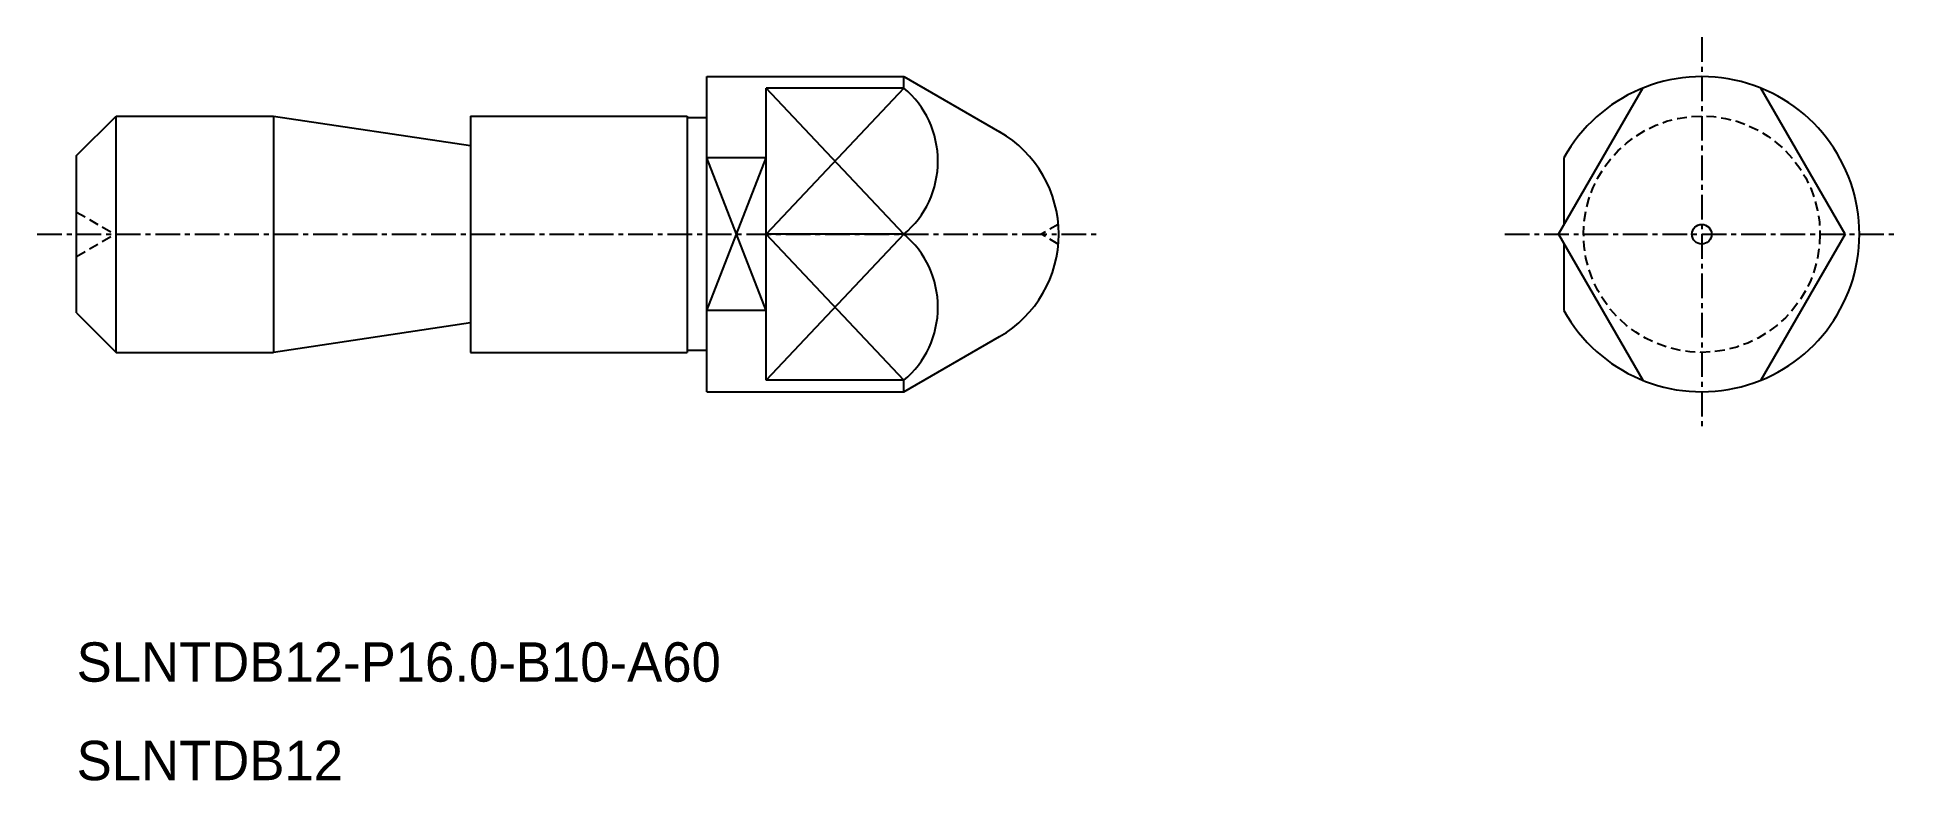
# Model space of a CAD drawing. Extents: x -1747.8 to -1653.3, y -777.4 to -739.7.
import ezdxf

# ---------------------------------------------------------------- set-up
doc = ezdxf.new("R2010")
doc.units = 0
doc.linetypes.add('CENTER', pattern=[2, 1.25, -0.25, 0.25, -0.25])
doc.linetypes.add('DASHED', pattern=[0.75, 0.5, -0.25])
doc.layers.get('0').update_dxf_attribs({"linetype": 'CONTINUOUS'})
doc.layers.add('CENTER', color=1, linetype='CENTER')

msp = doc.modelspace()

# ---------------------------------------------------------------- linework, layer by layer
at = {"color": 7, "linetype": 'CONTINUOUS'}
for p, q in [((-1713.788, -741.66), (-1703.788, -741.66)), ((-1713.788, -757.66), (-1713.788, -741.66)), ((-1703.788, -742.244), (-1703.788, -741.66)), ((-1703.788, -742.244), (-1703.788, -741.66)), ((-1703.788, -741.66), (-1698.931, -744.464)), ((-1710.788, -757.076), (-1710.788, -742.244)), ((-1745.788, -745.66), (-1743.788, -743.66)), ((-1743.788, -743.66), (-1735.788, -743.66)), ((-1735.788, -743.66), (-1735.788, -755.66)), ((-1735.788, -743.66), (-1725.788, -745.16)), ((-1725.788, -743.66), (-1725.788, -755.66)), ((-1725.788, -743.66), (-1714.788, -743.66)), ((-1714.788, -743.66), (-1714.788, -755.66)), ((-1713.788, -743.76), (-1714.788, -743.76)), ((-1745.788, -753.66), (-1745.788, -745.66)), ((-1710.788, -745.787), (-1713.788, -745.787)), ((-1745.788, -753.66), (-1743.788, -755.66)), ((-1710.788, -753.533), (-1713.788, -753.533)), ((-1725.788, -754.16), (-1735.788, -755.66)), ((-1703.788, -757.66), (-1698.931, -754.856)), ((-1743.788, -755.66), (-1735.788, -755.66)), ((-1725.788, -755.66), (-1714.788, -755.66)), ((-1713.788, -755.56), (-1714.788, -755.56)), ((-1713.788, -757.66), (-1703.788, -757.66)), ((-1703.788, -757.66), (-1703.788, -757.076)), ((-1703.788, -757.66), (-1703.788, -757.076))]:
    msp.add_line(p, q, dxfattribs=at)
for p, q in [((-1703.788, -742.244), (-1710.788, -742.244)), ((-1703.788, -749.66), (-1710.788, -749.66)), ((-1703.788, -757.076), (-1710.788, -757.076))]:
    msp.add_line(p, q)
at = {"color": 3, "linetype": 'CONTINUOUS'}
for p, q in [((-1703.788, -742.244), (-1710.788, -749.66)), ((-1703.788, -749.66), (-1710.788, -742.244)), ((-1713.788, -753.533), (-1710.788, -745.787)), ((-1710.788, -753.533), (-1713.788, -745.787)), ((-1703.788, -749.66), (-1710.788, -757.076)), ((-1703.788, -757.076), (-1710.788, -749.66))]:
    msp.add_line(p, q, dxfattribs=at)
at = {"color": 3, "linetype": 'DASHED'}
for p, q in [((-1745.788, -748.535), (-1743.839, -749.66)), ((-1695.952, -749.16), (-1696.818, -749.66)), ((-1745.788, -750.785), (-1743.839, -749.66)), ((-1695.952, -750.16), (-1696.818, -749.66))]:
    msp.add_line(p, q, dxfattribs=at)
msp.add_circle((-1663.288, -749.66), 6, dxfattribs=at)
for centre in [(-1706.917, -745.952), (-1706.917, -753.368)]:
    msp.add_arc(centre, 4.852, 310.16326, 49.83674)
at = {"color": 7, "linetype": 'CONTINUOUS'}
msp.add_arc((-1701.931, -749.66), 6, 300, 60, dxfattribs=at)
at = {"layer": 'CENTER', "color": 1, "linetype": 'CENTER'}
for p, q in [((-1663.288, -739.66), (-1663.288, -759.66)), ((-1747.788, -749.66), (-1693.931, -749.66)), ((-1673.288, -749.66), (-1653.288, -749.66))]:
    msp.add_line(p, q, dxfattribs=at)
at = {"layer": 'CENTER', "color": 7, "linetype": 'CONTINUOUS'}
for p, q in [((-1670.569, -749.66), (-1666.288, -742.244)), ((-1656.006, -749.66), (-1660.288, -742.244)), ((-1743.788, -755.66), (-1743.788, -743.66)), ((-1670.288, -745.787), (-1670.288, -749.172)), ((-1670.569, -749.66), (-1666.288, -757.076)), ((-1670.288, -750.148), (-1670.288, -753.533)), ((-1656.006, -749.66), (-1660.288, -757.076))]:
    msp.add_line(p, q, dxfattribs=at)
msp.add_circle((-1663.288, -749.66), 0.5, dxfattribs=at)
msp.add_arc((-1663.288, -749.66), 8, 208.95502, 151.04498, dxfattribs=at)

# ---------------------------------------------------------------- texts
at = {"color": 7, "linetype": 'CONTINUOUS'}
for s, p in [('SLNTDB12-P16.0-B10-A60', (-1745.788, -772.381)), ('SLNTDB12', (-1745.788, -777.381))]:
    msp.add_text(s, height=2, dxfattribs=at).set_placement(p)

doc.saveas('drawing.dxf')
